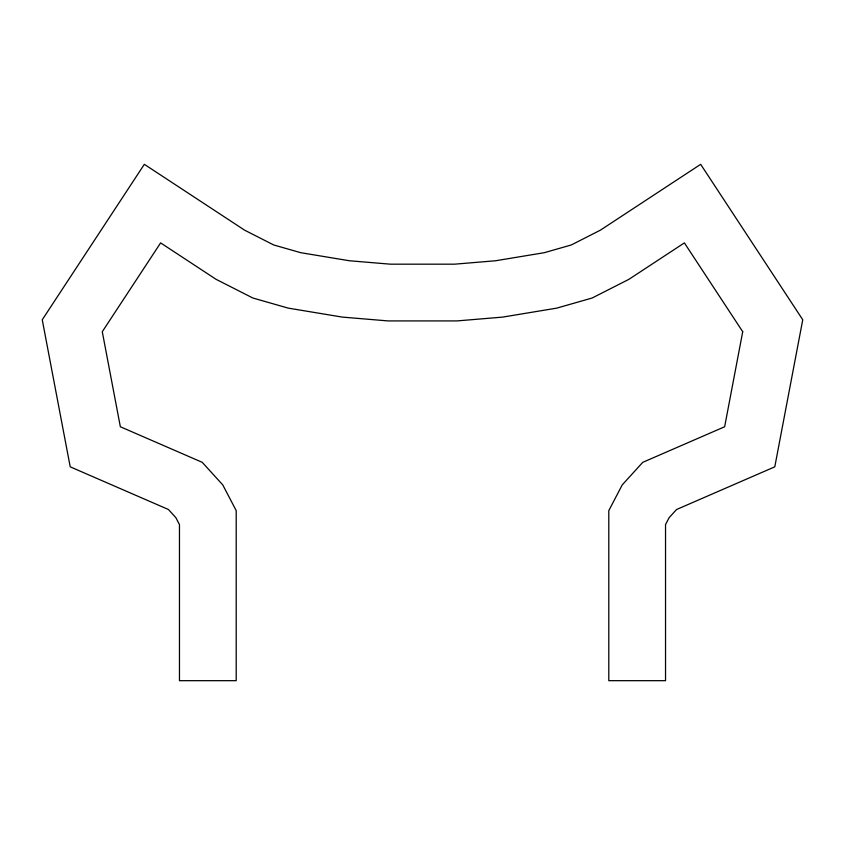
<?xml version="1.0" encoding="UTF-8"?>
<svg xmlns="http://www.w3.org/2000/svg" width="845" height="845" viewBox="0 0 845 845"><rect width="100%" height="100%" fill="white"/><g stroke="black" fill="none" stroke-linecap="round" stroke-linejoin="round"><path stroke-width="1.27" d="M742.723 331.715L724.651 426.757L642.76 462.331L622.226 484.914L608.791 510.655L608.791 680.679L665.533 680.679L665.533 524.576L669.134 517.668L676.549 509.514L774.791 466.831L802.75 319.759L700.663 164.321L600.394 230.167L571.294 244.965L544.233 252.697L495.603 260.756L454.599 264.179L390.401 264.179L349.397 260.756L300.767 252.697L273.706 244.965L244.606 230.167L144.337 164.321L42.25 319.759L70.209 466.831L168.451 509.514L175.866 517.668L179.467 524.576L179.467 680.679L236.209 680.679L236.209 510.655L222.774 484.914L202.24 462.331L120.349 426.757L102.277 331.715L160.613 242.895L216.088 279.325L252.866 298.021L288.293 308.14L342.394 317.107L388.035 320.92L456.965 320.92L502.606 317.107L556.707 308.14L592.134 298.021L628.912 279.325L684.387 242.895L742.723 331.715"/></g></svg>
